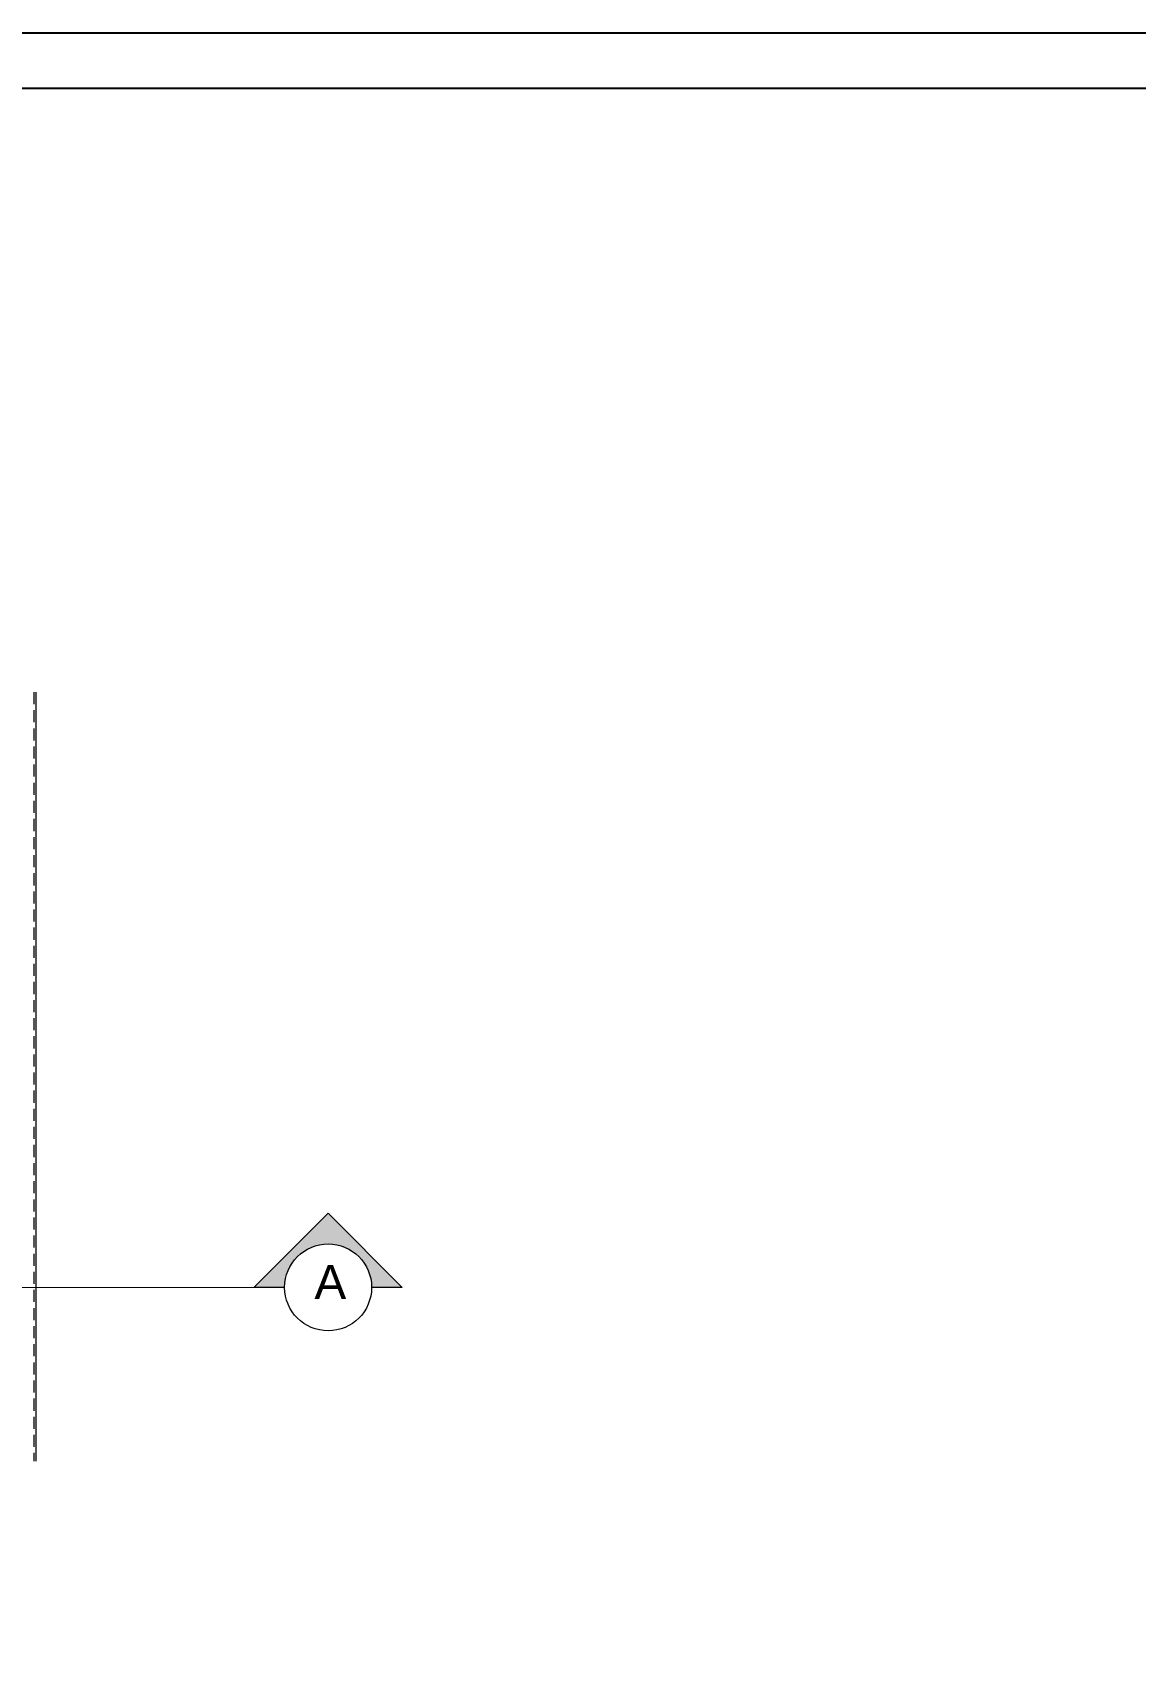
# Model space of a CAD drawing. Header units: millimetres. Extents: x 30084 to 42641, y -1284 to 1636.
# Drawn here: x 31522 to 32102, y 772 to 1636 of the extents above; entities that cross this region are included whole.
import ezdxf

# ---------------------------------------------------------------- set-up
doc = ezdxf.new("R2010")
doc.units = ezdxf.units.MM
doc.linetypes.add('DASHED2', pattern=[9.525, 6.35, -3.175])
for name, color, linetype, lineweight in [('no3_ahsap gorunus arka ince', 53, 'Continuous', 15), ('no3_duvar mevcut', 4, 'Continuous', 35), ('no3_yazı tefriş', 152, 'Continuous', 0)]:
    doc.layers.add(name, color=color, linetype=linetype, lineweight=lineweight)
doc.layers.add('S2000-025 Antet', color=7, linetype='Continuous')
doc.styles.get("Standard").update_dxf_attribs({"font": 'arial.ttf'})

# ---------------------------------------------------------------- blocks, each defined once
blk = doc.blocks.new('girişkat duvarlarım')
at = {"layer": 'no3_ahsap gorunus arka ince', "linetype": 'DASHED2'}
blk.add_lwpolyline([(36592.17, 931.41), (36592.17, 527.02)], dxfattribs=at)
at = {"layer": 'no3_ahsap gorunus arka ince'}
blk.add_lwpolyline([(36593.17, 931.41), (36593.17, 527.02)], dxfattribs=at)

msp = doc.modelspace()

# ---------------------------------------------------------------- hatches: boundary and pattern name
at = {"layer": 'no3_yazı tefriş', "linetype": 'Continuous', "ltscale": 0.3}
msp.add_hatch(color=256, dxfattribs=at).paths.add_polyline_path([(31677.52, 1015.27), (31716.5, 976.3), (31700.37, 976.3, 1), (31654.67, 976.3), (31638.54, 976.3)])

# ---------------------------------------------------------------- linework, layer by layer
msp.add_lwpolyline([(30119.31, 1606.95), (34109.1, 1606.95), (34109.1, -1259.39), (30119.31, -1259.39)], close=True)
at = {"layer": 'no3_yazı tefriş'}
msp.add_line((30661.06, 976.48), (31654.67, 976.32), dxfattribs=at)
at = {"layer": 'no3_yazı tefriş', "linetype": 'Continuous', "ltscale": 0.3}
msp.add_lwpolyline([(31654.67, 976.3), (31638.54, 976.3), (31677.52, 1015.27), (31716.5, 976.3), (31700.37, 976.3)], dxfattribs=at)
msp.add_circle((31677.52, 976.3), 22.85, dxfattribs=at)
at = {"layer": 'S2000-025 Antet'}
msp.add_lwpolyline([(30084.31, 1635.97), (34119.1, 1635.97), (34119.1, -1284.39), (30084.31, -1284.39)], close=True, dxfattribs=at)

# ---------------------------------------------------------------- block references
at = {"layer": 'no3_duvar mevcut'}
msp.add_blockref('girişkat duvarlarım', (-5069.35, 357.89), dxfattribs=at)

# ---------------------------------------------------------------- texts
at = {"layer": 'no3_yazı tefriş', "insert": (31687.06, 970.14), "char_height": 18, "width": 486.3096, "attachment_point": 9}
msp.add_mtext('\\pt18;A', dxfattribs=at)

doc.saveas('drawing.dxf')
